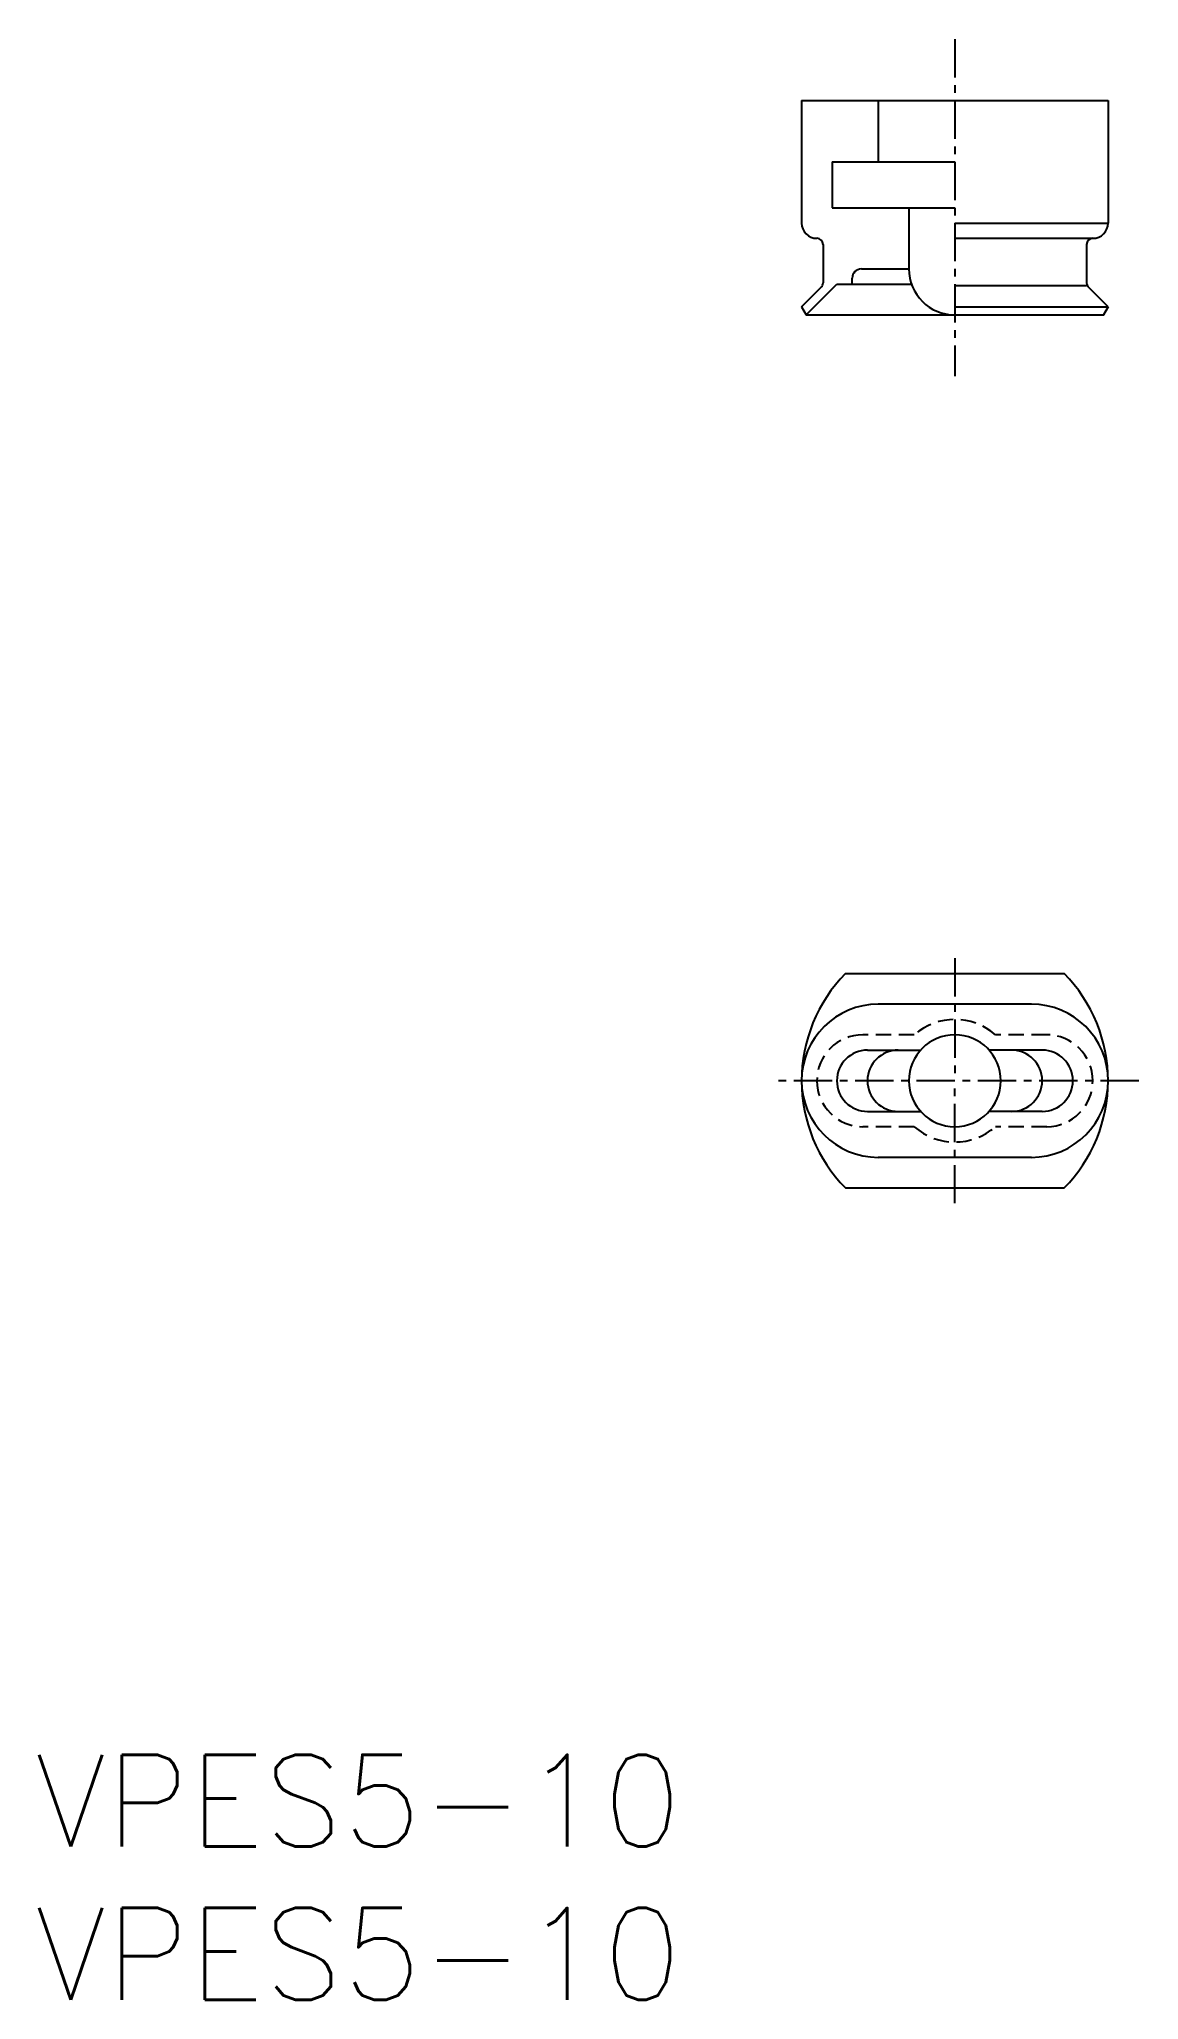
# Model space of a CAD drawing. Extents: x 0.1 to 36, y 0 to 64.
import ezdxf

# ---------------------------------------------------------------- set-up
doc = ezdxf.new("R2010")
doc.units = 0
doc.linetypes.add('CENTER', pattern=[2, 1.25, -0.25, 0.25, -0.25])
doc.linetypes.add('DASHED', pattern=[0.75, 0.5, -0.25])
doc.layers.get('0').update_dxf_attribs({"linetype": 'CONTINUOUS'})
doc.layers.add('CENTER', color=1, linetype='CENTER')
doc.styles.get("Standard").update_dxf_attribs({"font": 'txt.shx'})

# ---------------------------------------------------------------- blocks, each defined once
blk = doc.blocks.new('*U22')
at = {"color": 7, "linetype": 'CONTINUOUS'}
blk.add_text('VPES5-10', height=3, dxfattribs=at).set_placement((0, 0))
blk = doc.blocks.new('*U23')
at = {"color": 7, "linetype": 'CONTINUOUS'}
blk.add_text('VPES5-10', height=3, dxfattribs=at).set_placement((0, 5))

msp = doc.modelspace()

# ---------------------------------------------------------------- linework, layer by layer
at = {"color": 7, "linetype": 'CONTINUOUS'}
for p, q in [((25, 62), (35, 62)), ((25, 62), (25, 58)), ((27.5, 62), (27.5, 60)), ((35, 62), (35, 58)), ((26, 60), (30, 60)), ((26, 60), (26, 58.5)), ((26, 58.5), (30, 58.5)), ((28.5, 58.5), (28.5, 56.5)), ((30, 58), (35, 58)), ((25.7, 57.3), (25.7, 56.043)), ((30, 57.5), (34.5, 57.5)), ((34.3, 57.3), (34.3, 56.043)), ((26.95, 56.5), (28.5, 56.5)), ((25, 55.26), (25.641, 55.901)), ((25.15, 55), (26.15, 56)), ((26.15, 56), (28.586, 56)), ((26.65, 56), (26.65, 56.2)), ((30, 55.96), (34.3, 55.96)), ((35, 55.26), (34.359, 55.901)), ((25, 55.26), (25.15, 55)), ((30, 55.26), (35, 55.26)), ((35, 55.26), (34.85, 55)), ((25.15, 55), (34.85, 55)), ((26.429, 33.5), (33.571, 33.5)), ((32.5, 32.5), (27.5, 32.5)), ((32.5, 27.5), (27.5, 27.5)), ((26.429, 26.5), (33.571, 26.5))]:
    msp.add_line(p, q, dxfattribs=at)
at = {"color": 3, "linetype": 'DASHED'}
for p, q in [((28.677, 31.5), (27, 31.5)), ((33, 31.5), (31.323, 31.5)), ((28.677, 28.5), (27, 28.5)), ((33, 28.5), (31.323, 28.5))]:
    msp.add_line(p, q, dxfattribs=at)
at = {"color": 3, "linetype": 'CONTINUOUS'}
for p, q in [((27.15, 31), (28.882, 31)), ((32.85, 31), (31.118, 31)), ((27.15, 29), (28.882, 29)), ((32.85, 29), (31.118, 29))]:
    msp.add_line(p, q, dxfattribs=at)
at = {"color": 7, "linetype": 'CONTINUOUS'}
for centre, radius, start, end in [((25.5, 58), 0.5, 180, 270), ((34.5, 58), 0.5, 270, 0), ((25.5, 57.3), 0.2, 0, 90), ((34.5, 57.3), 0.2, 90, 180), ((26.95, 56.2), 0.3, 90, 180), ((30, 56.5), 1.5, 180, 270), ((25.5, 56.043), 0.2, 314.99999, 0), ((34.5, 56.043), 0.2, 180, 225.00001), ((30, 30), 5, 135.573, 180), ((30, 30), 5, 0, 44.427), ((27.5, 30), 2.5, 90, 180), ((32.5, 30), 2.5, 0, 90), ((30, 30), 1.5, 0, 180), ((27.5, 30), 2.5, 180, 270), ((30, 30), 5, 180, 224.427), ((30, 30), 1.5, 180, 0), ((32.5, 30), 2.5, 270, 0), ((30, 30), 5, 315.573, 0)]:
    msp.add_arc(centre, radius, start, end, dxfattribs=at)
at = {"color": 3, "linetype": 'DASHED'}
for centre, radius, start, end in [((30, 30), 2, 48.59038, 131.40962), ((27, 30), 1.5, 90, 180), ((33, 30), 1.5, 0, 90), ((27, 30), 1.5, 180, 270), ((33, 30), 1.5, 270, 0), ((30, 30), 2, 228.59038, 311.40962)]:
    msp.add_arc(centre, radius, start, end, dxfattribs=at)
at = {"color": 3, "linetype": 'CONTINUOUS'}
for centre, start, end in [((27.15, 30), 90, 180), ((28.15, 30), 90, 180), ((31.85, 30), 0, 90), ((32.85, 30), 0, 90), ((27.15, 30), 180, 270), ((28.15, 30), 180, 270), ((31.85, 30), 270, 0), ((32.85, 30), 270, 0)]:
    msp.add_arc(centre, 1, start, end, dxfattribs=at)
at = {"color": 7, "linetype": 'CONTINUOUS'}
msp.add_point((34.85, 55), dxfattribs=at)
at = {"layer": 'CENTER', "color": 1, "linetype": 'CENTER'}
for p, q in [((30, 64), (30, 53)), ((30, 34), (30, 30)), ((36, 30), (24, 30)), ((30, 26), (30, 30))]:
    msp.add_line(p, q, dxfattribs=at)

# ---------------------------------------------------------------- block references
at = {"color": 7, "linetype": 'CONTINUOUS'}
for name in ['*U23', '*U22']:
    msp.add_blockref(name, (0, 0), dxfattribs=at)

doc.saveas('drawing.dxf')
